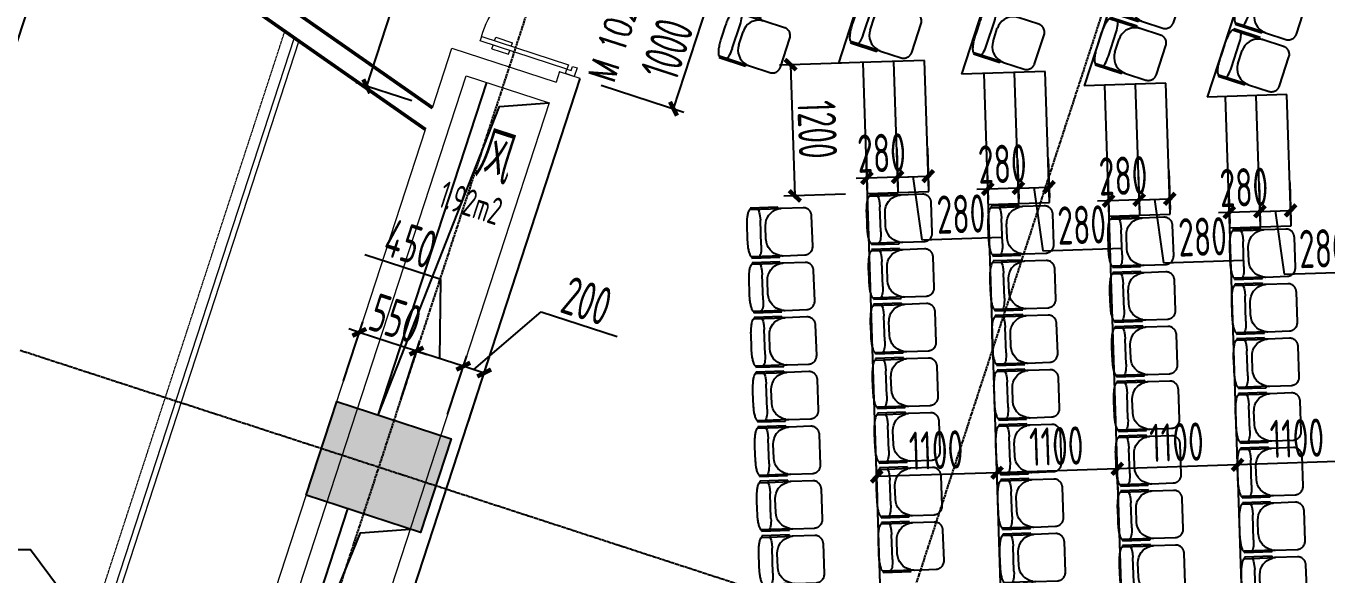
# Model space of a CAD drawing. Header units: millimetres. Extents: x 11515858 to 24947533, y -12784974 to -6116114.
# Drawn here: x 11834513 to 11846403, y -6344598 to -6339586 of the extents above; entities that cross this region are included whole.
import ezdxf
from ezdxf.enums import TextEntityAlignment as Align

# ---------------------------------------------------------------- set-up
doc = ezdxf.new("R2010")
doc.units = ezdxf.units.MM
doc.header["$LTSCALE"] = 10
for name, pattern in [('A2-RG-AXIS$0$CENTER', [2, 1.25, -0.25, 0.25, -0.25]), ('A2-RG-AXIS$0$DOTE', [2.42, 2, -0.2, 0.02, -0.2]), ('A2-RI-F2$0$Overhead 1_16_', [2.579687, 1.5875, -0.992188])]:
    doc.linetypes.add(name, pattern=pattern)
for name, color, linetype in [('A2-RB-F2$0$A-DIMS-100', 1, 'Continuous'), ('A2-RD-F2$0$A-FURN-FIXT', 9, 'Continuous'), ('A2-RD-F2$0$A-STRS', 50, 'Continuous'), ('A2-RG-AXIS$0$A-DIMS-100', 1, 'Continuous'), ('A2-RG-AXIS$0$A-GRID', 1, 'A2-RG-AXIS$0$CENTER'), ('A2-RI-F2$0$A-HOLE', 2, 'Continuous'), ('A2-RI-F2$0$A-STRS', 50, 'Continuous'), ('A2-RI-F2$0$A-SYMB', 4, 'Continuous'), ('A2-RI-F2$0$A-SYMB-AREA', 4, 'Continuous'), ('A2-RI-F2$0$A-SYMB-DOOR', 4, 'Continuous'), ('A2-RI-F2$0$A-SYMB-NAME', 4, 'Continuous'), ('A2-RI-F2$0$A-SYMB-VOID', 35, 'Continuous'), ('A2-RS-F2$0$A-HATH-GRAY', 8, 'Continuous'), ('A2-RS-F2$0$A-WALL-CONC', 6, 'Continuous')]:
    doc.layers.add(name, color=color, linetype=linetype)
for name, color, linetype, lineweight in [('A2-RI-F2$0$A-DOOR', 32, 'Continuous', 5), ('A2-RI-F2$0$A-FLOR-OVHD', 8, 'A2-RI-F2$0$Overhead 1_16_', 5), ('A2-RI-F2$0$A-FLOR-STRS', 2, 'Continuous', 5), ('A2-RI-F2$0$A-WALL', 7, 'Continuous', 5)]:
    doc.layers.add(name, color=color, linetype=linetype, lineweight=lineweight)
doc.styles.add('A2-RB-F2$0$XD2008', font='hzs.shx', dxfattribs={"width": 0.7, "bigfont": 'hztxt.shx'})
doc.styles.add('A2-RG-AXIS$0$XD2008', font='hzs.shx', dxfattribs={"width": 0.7, "bigfont": 'hztxt.shx'})
doc.styles.add('A2-RI-F2$0$ECADI', font='hzs.shx', dxfattribs={"width": 0.7, "bigfont": 'hztxt.shx'})
doc.styles.add('A2-RI-F2$0$ECADI-TXT', font='simplex.shx', dxfattribs={"bigfont": 'hztxt.shx'})
doc.dimstyles.new('A2-RB-F2$0$XD100$0', dxfattribs={"dimscale": 100, "dimtxt": 3.5, "dimasz": 1, "dimexe": 1, "dimexo": 2, "dimgap": 0.5, "dimtad": 1, "dimdec": 0, "dimdsep": 46, "dimtxsty": 'A2-RB-F2$0$XD2008', "dimblk1": 'A2-RB-F2$0$_ArchTick', "dimblk2": 'A2-RB-F2$0$_ArchTick', "dimsah": 1, "dimcen": 2.5, "dimclrt": 4, "dimaunit": 1, "dimadec": 0, "dimazin": 0, "dimtfac": 1, "dimtdec": 0, "dimtix": 1, "dimtmove": 1, "dimatfit": 3, "dimfxl": 0, "dimtolj": 1, "dimtzin": 0, "dimarcsym": 0})
doc.dimstyles.new('A2-RG-AXIS$0$XD150$0', dxfattribs={"dimscale": 150, "dimtxt": 2.5, "dimasz": 1, "dimexe": 1, "dimexo": 2, "dimgap": 0.5, "dimtad": 1, "dimdec": 0, "dimdsep": 46, "dimtxsty": 'A2-RG-AXIS$0$XD2008', "dimblk": 'A2-RG-AXIS$0$_ArchTick', "dimcen": 2.5, "dimclrt": 4, "dimaunit": 1, "dimadec": 0, "dimazin": 0, "dimtfac": 1, "dimtdec": 0, "dimtmove": 2, "dimatfit": 3, "dimfxl": 0, "dimtolj": 1, "dimtzin": 0, "dimarcsym": 0})

# ---------------------------------------------------------------- blocks, each defined once
blk = doc.blocks.new('A2-RG-AXIS$0$_ArchTick')
at = {"color": 0, "linetype": 'ByBlock', "const_width": 0.4}
blk.add_lwpolyline([(-0.5, -0.5), (0.5, 0.5)], dxfattribs=at)
blk = doc.blocks.new('*D1316')
at = {"layer": 'A2-RG-AXIS$0$A-DIMS-100', "color": 0, "lineweight": -2, "transparency": 16777216}
for p, q in [((11836629, -6335896), (11835630, -6335571)), ((11833604, -6342272), (11835773, -6335617)), ((11834174, -6342458), (11833461, -6342226))]:
    blk.add_line(p, q, dxfattribs=at)
at = {"layer": 'Defpoints', "color": 0, "transparency": 16777216}
for p in [(11835773, -6335617), (11836914, -6335989), (11834459, -6342551)]:
    blk.add_point(p, dxfattribs=at)
at = {"layer": 'A2-RG-AXIS$0$A-DIMS-100', "color": 0, "lineweight": -2, "transparency": 16777216, "xscale": 150, "yscale": 150, "zscale": 150}
for p, rotation in [((11835773, -6335617), 71.94704053343993), ((11833604, -6342272), 251.9470405334399)]:
    blk.add_blockref('A2-RG-AXIS$0$_ArchTick', p, dxfattribs=dict(at, rotation=rotation))
at = {"layer": 'A2-RG-AXIS$0$A-DIMS-100', "color": 4, "transparency": 16777216, "insert": (11834439, -6338863), "char_height": 375, "attachment_point": 5, "rotation": 71.947, "style": 'A2-RG-AXIS$0$XD2008'}
blk.add_mtext('\\A1;7000', dxfattribs=at)
blk = doc.blocks.new('A2-RB-F2$0$_ArchTick')
at = {"color": 0, "linetype": 'ByBlock', "const_width": 0.4}
blk.add_lwpolyline([(-0.5, -0.5), (0.5, 0.5)], dxfattribs=at)
blk = doc.blocks.new('*D1713')
at = {"layer": 'A2-RB-F2$0$A-DIMS-100', "color": 0, "lineweight": -2, "transparency": 16777216}
for p, q in [((11838605, -6342729), (11839222, -6342200)), ((11839222, -6342200), (11839916, -6342427)), ((11838366, -6343141), (11838541, -6342603)), ((11838700, -6342760), (11838510, -6342698)), ((11838556, -6343203), (11838731, -6342665))]:
    blk.add_line(p, q, dxfattribs=at)
at = {"layer": 'Defpoints', "color": 0, "transparency": 16777216}
for p in [(11838510, -6342698), (11838304, -6343331), (11838494, -6343393)]:
    blk.add_point(p, dxfattribs=at)
at = {"layer": 'A2-RB-F2$0$A-DIMS-100', "color": 0, "lineweight": -2, "transparency": 16777216, "xscale": 100, "yscale": 100, "zscale": 100}
for p, rotation in [((11838510, -6342698), 161.9470404934307), ((11838700, -6342760), 341.9470404934307)]:
    blk.add_blockref('A2-RB-F2$0$_ArchTick', p, dxfattribs=dict(at, rotation=rotation))
at = {"layer": 'A2-RB-F2$0$A-DIMS-100', "color": 4, "transparency": 16777216, "insert": (11839639, -6342100), "char_height": 350, "attachment_point": 5, "rotation": 341.947, "style": 'A2-RB-F2$0$XD2008'}
blk.add_mtext('\\A1;200', dxfattribs=at)
blk = doc.blocks.new('*D1714')
at = {"layer": 'A2-RB-F2$0$A-DIMS-100', "color": 0, "lineweight": -2, "transparency": 16777216}
for p, q in [((11838304, -6341904), (11837610, -6341678)), ((11838296, -6342628), (11838304, -6341904)), ((11837938, -6343001), (11838113, -6342464)), ((11838510, -6342698), (11838082, -6342559)), ((11838366, -6343141), (11838541, -6342603))]:
    blk.add_line(p, q, dxfattribs=at)
at = {"layer": 'Defpoints', "color": 0, "transparency": 16777216}
for p in [(11838082, -6342559), (11837876, -6343192), (11838304, -6343331)]:
    blk.add_point(p, dxfattribs=at)
at = {"layer": 'A2-RB-F2$0$A-DIMS-100', "color": 0, "lineweight": -2, "transparency": 16777216, "xscale": 100, "yscale": 100, "zscale": 100}
for p, rotation in [((11838082, -6342559), 161.9467506266805), ((11838510, -6342698), 341.9467506266806)]:
    blk.add_blockref('A2-RB-F2$0$_ArchTick', p, dxfattribs=dict(at, rotation=rotation))
at = {"layer": 'A2-RB-F2$0$A-DIMS-100', "color": 4, "transparency": 16777216, "insert": (11838027, -6341577), "char_height": 350, "attachment_point": 5, "rotation": 341.9468, "style": 'A2-RB-F2$0$XD2008'}
blk.add_mtext('\\A1;450', dxfattribs=at)
blk = doc.blocks.new('*D1715')
at = {"layer": 'A2-RB-F2$0$A-DIMS-100', "color": 0, "lineweight": -2, "transparency": 16777216}
for p, q in [((11837415, -6342831), (11837590, -6342293)), ((11837559, -6342388), (11837464, -6342357)), ((11838082, -6342559), (11837559, -6342388)), ((11837938, -6343001), (11838113, -6342464)), ((11838082, -6342559), (11838177, -6342590))]:
    blk.add_line(p, q, dxfattribs=at)
at = {"layer": 'Defpoints', "color": 0, "transparency": 16777216}
for p in [(11837559, -6342388), (11837353, -6343021), (11837876, -6343192)]:
    blk.add_point(p, dxfattribs=at)
at = {"layer": 'A2-RB-F2$0$A-DIMS-100', "color": 0, "lineweight": -2, "transparency": 16777216, "xscale": 100, "yscale": 100, "zscale": 100}
for p, rotation in [((11837559, -6342388), 341.9464284597054), ((11838082, -6342559), 161.9464284597054)]:
    blk.add_blockref('A2-RB-F2$0$_ArchTick', p, dxfattribs=dict(at, rotation=rotation))
at = {"layer": 'A2-RB-F2$0$A-DIMS-100', "color": 4, "transparency": 16777216, "insert": (11837890, -6342260), "char_height": 350, "attachment_point": 5, "rotation": 341.9464, "style": 'A2-RB-F2$0$XD2008'}
blk.add_mtext('\\A1;550', dxfattribs=at)
blk = doc.blocks.new('*D1602')
at = {"layer": 'A2-RB-F2$0$A-DIMS-100', "color": 0, "lineweight": -2, "transparency": 16777216}
for p, q in [((11845593, -6343793), (11845583, -6343500)), ((11846686, -6343564), (11845586, -6343600)), ((11846692, -6343757), (11846683, -6343464))]:
    blk.add_line(p, q, dxfattribs=at)
at = {"layer": 'Defpoints', "color": 0, "transparency": 16777216}
for p in [(11845586, -6343600), (11845599, -6343993), (11846699, -6343957)]:
    blk.add_point(p, dxfattribs=at)
at = {"layer": 'A2-RB-F2$0$A-DIMS-100', "color": 0, "lineweight": -2, "transparency": 16777216, "xscale": 100, "yscale": 100, "zscale": 100}
for p, rotation in [((11845586, -6343600), 181.8669128213494), ((11846686, -6343564), 1.866912821349463)]:
    blk.add_blockref('A2-RB-F2$0$_ArchTick', p, dxfattribs=dict(at, rotation=rotation))
at = {"layer": 'A2-RB-F2$0$A-DIMS-100', "color": 4, "transparency": 16777216, "insert": (11846129, -6343357), "char_height": 350, "attachment_point": 5, "rotation": 1.8669, "style": 'A2-RB-F2$0$XD2008'}
blk.add_mtext('\\A1;1100', dxfattribs=at)
blk = doc.blocks.new('*D1603')
at = {"layer": 'A2-RB-F2$0$A-DIMS-100', "color": 0, "lineweight": -2, "transparency": 16777216}
for p, q in [((11844493, -6343829), (11844484, -6343536)), ((11845593, -6343793), (11845583, -6343500)), ((11845586, -6343600), (11844487, -6343636))]:
    blk.add_line(p, q, dxfattribs=at)
at = {"layer": 'Defpoints', "color": 0, "transparency": 16777216}
for p in [(11844487, -6343636), (11844500, -6344029), (11845599, -6343993)]:
    blk.add_point(p, dxfattribs=at)
at = {"layer": 'A2-RB-F2$0$A-DIMS-100', "color": 0, "lineweight": -2, "transparency": 16777216, "xscale": 100, "yscale": 100, "zscale": 100}
for p, rotation in [((11844487, -6343636), 181.8669128211366), ((11845586, -6343600), 1.866912821136593)]:
    blk.add_blockref('A2-RB-F2$0$_ArchTick', p, dxfattribs=dict(at, rotation=rotation))
at = {"layer": 'A2-RB-F2$0$A-DIMS-100', "color": 4, "transparency": 16777216, "insert": (11845029, -6343393), "char_height": 350, "attachment_point": 5, "rotation": 1.8669, "style": 'A2-RB-F2$0$XD2008'}
blk.add_mtext('\\A1;1100', dxfattribs=at)
blk = doc.blocks.new('*D1604')
at = {"layer": 'A2-RB-F2$0$A-DIMS-100', "color": 0, "lineweight": -2, "transparency": 16777216}
for p, q in [((11844493, -6343829), (11844484, -6343536)), ((11843394, -6343865), (11843384, -6343572)), ((11844487, -6343636), (11843388, -6343672))]:
    blk.add_line(p, q, dxfattribs=at)
at = {"layer": 'Defpoints', "color": 0, "transparency": 16777216}
for p in [(11843388, -6343672), (11844500, -6344029), (11843400, -6344064)]:
    blk.add_point(p, dxfattribs=at)
at = {"layer": 'A2-RB-F2$0$A-DIMS-100', "color": 0, "lineweight": -2, "transparency": 16777216, "xscale": 100, "yscale": 100, "zscale": 100}
for p, rotation in [((11844487, -6343636), 1.866912821246185), ((11843388, -6343672), 181.8669128212462)]:
    blk.add_blockref('A2-RB-F2$0$_ArchTick', p, dxfattribs=dict(at, rotation=rotation))
at = {"layer": 'A2-RB-F2$0$A-DIMS-100', "color": 4, "transparency": 16777216, "insert": (11843930, -6343429), "char_height": 350, "attachment_point": 5, "rotation": 1.8669, "style": 'A2-RB-F2$0$XD2008'}
blk.add_mtext('\\A1;1100', dxfattribs=at)
blk = doc.blocks.new('*D1605')
at = {"layer": 'A2-RB-F2$0$A-DIMS-100', "color": 0, "lineweight": -2, "transparency": 16777216}
for p, q in [((11842294, -6343900), (11842285, -6343607)), ((11843388, -6343672), (11842288, -6343707)), ((11843394, -6343865), (11843384, -6343572))]:
    blk.add_line(p, q, dxfattribs=at)
at = {"layer": 'Defpoints', "color": 0, "transparency": 16777216}
for p in [(11842288, -6343707), (11842301, -6344100), (11843400, -6344064)]:
    blk.add_point(p, dxfattribs=at)
at = {"layer": 'A2-RB-F2$0$A-DIMS-100', "color": 0, "lineweight": -2, "transparency": 16777216, "xscale": 100, "yscale": 100, "zscale": 100}
for p, rotation in [((11842288, -6343707), 181.8669128213494), ((11843388, -6343672), 1.866912821349463)]:
    blk.add_blockref('A2-RB-F2$0$_ArchTick', p, dxfattribs=dict(at, rotation=rotation))
at = {"layer": 'A2-RB-F2$0$A-DIMS-100', "color": 4, "transparency": 16777216, "insert": (11842831, -6343465), "char_height": 350, "attachment_point": 5, "rotation": 1.8669, "style": 'A2-RB-F2$0$XD2008'}
blk.add_mtext('\\A1;1100', dxfattribs=at)
blk = doc.blocks.new('*D1880')
at = {"layer": 'A2-RB-F2$0$A-DIMS-100', "color": 0, "lineweight": -2, "transparency": 16777216}
for p, q in [((11845503, -6341034), (11845514, -6341391)), ((11845783, -6341025), (11845794, -6341382)), ((11845511, -6341291), (11845411, -6341294)), ((11845791, -6341282), (11845511, -6341291)), ((11845791, -6341282), (11845891, -6341279))]:
    blk.add_line(p, q, dxfattribs=at)
at = {"layer": 'Defpoints', "color": 0, "transparency": 16777216}
for p in [(11845496, -6340834), (11845776, -6340825), (11845511, -6341291)]:
    blk.add_point(p, dxfattribs=at)
at = {"layer": 'A2-RB-F2$0$A-DIMS-100', "color": 0, "lineweight": -2, "transparency": 16777216, "xscale": 100, "yscale": 100, "zscale": 100}
for p, rotation in [((11845511, -6341291), 1.866912821225314), ((11845791, -6341282), 181.8669128212253)]:
    blk.add_blockref('A2-RB-F2$0$_ArchTick', p, dxfattribs=dict(at, rotation=rotation))
at = {"layer": 'A2-RB-F2$0$A-DIMS-100', "color": 4, "transparency": 16777216, "insert": (11845644, -6341062), "char_height": 350, "attachment_point": 5, "rotation": 1.8669, "style": 'A2-RB-F2$0$XD2008'}
blk.add_mtext('\\A1;280', dxfattribs=at)
blk = doc.blocks.new('*D1881')
at = {"layer": 'A2-RB-F2$0$A-DIMS-100', "color": 0, "lineweight": -2, "transparency": 16777216}
for p, q in [((11845783, -6341025), (11845794, -6341382)), ((11846063, -6341016), (11846074, -6341373)), ((11845791, -6341282), (11846071, -6341273)), ((11845931, -6341277), (11846013, -6341857)), ((11846013, -6341857), (11846743, -6341833))]:
    blk.add_line(p, q, dxfattribs=at)
at = {"layer": 'Defpoints', "color": 0, "transparency": 16777216}
for p in [(11845776, -6340825), (11846056, -6340816), (11846071, -6341273)]:
    blk.add_point(p, dxfattribs=at)
at = {"layer": 'A2-RB-F2$0$A-DIMS-100', "color": 0, "lineweight": -2, "transparency": 16777216, "xscale": 100, "yscale": 100, "zscale": 100}
for p, rotation in [((11845791, -6341282), 181.8669128214282), ((11846071, -6341273), 1.866912821428221)]:
    blk.add_blockref('A2-RB-F2$0$_ArchTick', p, dxfattribs=dict(at, rotation=rotation))
at = {"layer": 'A2-RB-F2$0$A-DIMS-100', "color": 4, "transparency": 16777216, "insert": (11846370, -6341620), "char_height": 350, "attachment_point": 5, "rotation": 1.8669, "style": 'A2-RB-F2$0$XD2008'}
blk.add_mtext('\\A1;280', dxfattribs=at)
blk = doc.blocks.new('*D1882')
at = {"layer": 'A2-RB-F2$0$A-DIMS-100', "color": 0, "lineweight": -2, "transparency": 16777216}
for p, q in [((11844399, -6340928), (11844410, -6341285)), ((11844679, -6340919), (11844690, -6341276)), ((11844407, -6341185), (11844307, -6341189)), ((11844687, -6341176), (11844407, -6341185)), ((11844687, -6341176), (11844787, -6341173))]:
    blk.add_line(p, q, dxfattribs=at)
at = {"layer": 'Defpoints', "color": 0, "transparency": 16777216}
for p in [(11844392, -6340728), (11844672, -6340719), (11844407, -6341185)]:
    blk.add_point(p, dxfattribs=at)
at = {"layer": 'A2-RB-F2$0$A-DIMS-100', "color": 0, "lineweight": -2, "transparency": 16777216, "xscale": 100, "yscale": 100, "zscale": 100}
for p, rotation in [((11844407, -6341185), 1.866912821225314), ((11844687, -6341176), 181.8669128212253)]:
    blk.add_blockref('A2-RB-F2$0$_ArchTick', p, dxfattribs=dict(at, rotation=rotation))
at = {"layer": 'A2-RB-F2$0$A-DIMS-100', "color": 4, "transparency": 16777216, "insert": (11844540, -6340956), "char_height": 350, "attachment_point": 5, "rotation": 1.8669, "style": 'A2-RB-F2$0$XD2008'}
blk.add_mtext('\\A1;280', dxfattribs=at)
blk = doc.blocks.new('*D1883')
at = {"layer": 'A2-RB-F2$0$A-DIMS-100', "color": 0, "lineweight": -2, "transparency": 16777216}
for p, q in [((11844679, -6340919), (11844690, -6341276)), ((11844958, -6340910), (11844970, -6341267)), ((11844687, -6341176), (11844967, -6341167)), ((11844827, -6341172), (11844909, -6341751)), ((11844909, -6341751), (11845639, -6341727))]:
    blk.add_line(p, q, dxfattribs=at)
at = {"layer": 'Defpoints', "color": 0, "transparency": 16777216}
for p in [(11844952, -6340710), (11844672, -6340719), (11844967, -6341167)]:
    blk.add_point(p, dxfattribs=at)
at = {"layer": 'A2-RB-F2$0$A-DIMS-100', "color": 0, "lineweight": -2, "transparency": 16777216, "xscale": 100, "yscale": 100, "zscale": 100}
for p, rotation in [((11844687, -6341176), 181.8669128214282), ((11844967, -6341167), 1.866912821428221)]:
    blk.add_blockref('A2-RB-F2$0$_ArchTick', p, dxfattribs=dict(at, rotation=rotation))
at = {"layer": 'A2-RB-F2$0$A-DIMS-100', "color": 4, "transparency": 16777216, "insert": (11845266, -6341514), "char_height": 350, "attachment_point": 5, "rotation": 1.8669, "style": 'A2-RB-F2$0$XD2008'}
blk.add_mtext('\\A1;280', dxfattribs=at)
blk = doc.blocks.new('*D1884')
at = {"layer": 'A2-RB-F2$0$A-DIMS-100', "color": 0, "lineweight": -2, "transparency": 16777216}
for p, q in [((11843295, -6340820), (11843306, -6341177)), ((11843575, -6340811), (11843586, -6341168)), ((11843583, -6341068), (11843303, -6341077)), ((11843583, -6341068), (11843683, -6341065)), ((11843303, -6341077), (11843203, -6341081))]:
    blk.add_line(p, q, dxfattribs=at)
at = {"layer": 'Defpoints', "color": 0, "transparency": 16777216}
for p in [(11843288, -6340620), (11843568, -6340611), (11843303, -6341077)]:
    blk.add_point(p, dxfattribs=at)
at = {"layer": 'A2-RB-F2$0$A-DIMS-100', "color": 0, "lineweight": -2, "transparency": 16777216, "xscale": 100, "yscale": 100, "zscale": 100}
for p, rotation in [((11843303, -6341077), 1.866912821225314), ((11843583, -6341068), 181.8669128212253)]:
    blk.add_blockref('A2-RB-F2$0$_ArchTick', p, dxfattribs=dict(at, rotation=rotation))
at = {"layer": 'A2-RB-F2$0$A-DIMS-100', "color": 4, "transparency": 16777216, "insert": (11843436, -6340848), "char_height": 350, "attachment_point": 5, "rotation": 1.8669, "style": 'A2-RB-F2$0$XD2008'}
blk.add_mtext('\\A1;280', dxfattribs=at)
blk = doc.blocks.new('*D1885')
at = {"layer": 'A2-RB-F2$0$A-DIMS-100', "color": 0, "lineweight": -2, "transparency": 16777216}
for p, q in [((11843575, -6340811), (11843586, -6341168)), ((11843854, -6340802), (11843866, -6341159)), ((11843583, -6341068), (11843863, -6341059)), ((11843723, -6341064), (11843805, -6341643)), ((11843805, -6341643), (11844534, -6341619))]:
    blk.add_line(p, q, dxfattribs=at)
at = {"layer": 'Defpoints', "color": 0, "transparency": 16777216}
for p in [(11843568, -6340611), (11843848, -6340602), (11843863, -6341059)]:
    blk.add_point(p, dxfattribs=at)
at = {"layer": 'A2-RB-F2$0$A-DIMS-100', "color": 0, "lineweight": -2, "transparency": 16777216, "xscale": 100, "yscale": 100, "zscale": 100}
for p, rotation in [((11843583, -6341068), 181.8669128214282), ((11843863, -6341059), 1.866912821428221)]:
    blk.add_blockref('A2-RB-F2$0$_ArchTick', p, dxfattribs=dict(at, rotation=rotation))
at = {"layer": 'A2-RB-F2$0$A-DIMS-100', "color": 4, "transparency": 16777216, "insert": (11844162, -6341406), "char_height": 350, "attachment_point": 5, "rotation": 1.8669, "style": 'A2-RB-F2$0$XD2008'}
blk.add_mtext('\\A1;280', dxfattribs=at)
blk = doc.blocks.new('*D1886')
at = {"layer": 'A2-RB-F2$0$A-DIMS-100', "color": 0, "lineweight": -2, "transparency": 16777216}
for p, q in [((11842471, -6340711), (11842482, -6341068)), ((11842191, -6340720), (11842202, -6341077)), ((11842199, -6340977), (11842099, -6340980)), ((11842479, -6340968), (11842199, -6340977)), ((11842479, -6340968), (11842579, -6340965))]:
    blk.add_line(p, q, dxfattribs=at)
at = {"layer": 'Defpoints', "color": 0, "transparency": 16777216}
for p in [(11842184, -6340520), (11842464, -6340511), (11842199, -6340977)]:
    blk.add_point(p, dxfattribs=at)
at = {"layer": 'A2-RB-F2$0$A-DIMS-100', "color": 0, "lineweight": -2, "transparency": 16777216, "xscale": 100, "yscale": 100, "zscale": 100}
for p, rotation in [((11842199, -6340977), 1.866912821225314), ((11842479, -6340968), 181.8669128212253)]:
    blk.add_blockref('A2-RB-F2$0$_ArchTick', p, dxfattribs=dict(at, rotation=rotation))
at = {"layer": 'A2-RB-F2$0$A-DIMS-100', "color": 4, "transparency": 16777216, "insert": (11842332, -6340748), "char_height": 350, "attachment_point": 5, "rotation": 1.8669, "style": 'A2-RB-F2$0$XD2008'}
blk.add_mtext('\\A1;280', dxfattribs=at)
blk = doc.blocks.new('*D1887')
at = {"layer": 'A2-RB-F2$0$A-DIMS-100', "color": 0, "lineweight": -2, "transparency": 16777216}
for p, q in [((11842471, -6340711), (11842482, -6341068)), ((11842751, -6340702), (11842762, -6341059)), ((11842479, -6340968), (11842759, -6340959)), ((11842619, -6340963), (11842701, -6341543)), ((11842701, -6341543), (11843431, -6341519))]:
    blk.add_line(p, q, dxfattribs=at)
at = {"layer": 'Defpoints', "color": 0, "transparency": 16777216}
for p in [(11842464, -6340511), (11842744, -6340502), (11842759, -6340959)]:
    blk.add_point(p, dxfattribs=at)
at = {"layer": 'A2-RB-F2$0$A-DIMS-100', "color": 0, "lineweight": -2, "transparency": 16777216, "xscale": 100, "yscale": 100, "zscale": 100}
for p, rotation in [((11842479, -6340968), 181.8669128214282), ((11842759, -6340959), 1.866912821428221)]:
    blk.add_blockref('A2-RB-F2$0$_ArchTick', p, dxfattribs=dict(at, rotation=rotation))
at = {"layer": 'A2-RB-F2$0$A-DIMS-100', "color": 4, "transparency": 16777216, "insert": (11843058, -6341306), "char_height": 350, "attachment_point": 5, "rotation": 1.8669, "style": 'A2-RB-F2$0$XD2008'}
blk.add_mtext('\\A1;280', dxfattribs=at)
blk = doc.blocks.new('*D1454')
at = {"layer": 'A2-RB-F2$0$A-DIMS-100', "color": 0, "lineweight": -2, "transparency": 16777216}
for p, q in [((11840079, -6339177), (11840836, -6339424)), ((11840431, -6340343), (11840741, -6339393)), ((11839769, -6340127), (11840526, -6340374))]:
    blk.add_line(p, q, dxfattribs=at)
at = {"layer": 'Defpoints', "color": 0, "transparency": 16777216}
for p in [(11839888, -6339115), (11840741, -6339393), (11839579, -6340065)]:
    blk.add_point(p, dxfattribs=at)
at = {"layer": 'A2-RB-F2$0$A-DIMS-100', "color": 0, "lineweight": -2, "transparency": 16777216, "xscale": 100, "yscale": 100, "zscale": 100}
for p, rotation in [((11840741, -6339393), 71.9470385093599), ((11840431, -6340343), 251.9470385093599)]:
    blk.add_blockref('A2-RB-F2$0$_ArchTick', p, dxfattribs=dict(at, rotation=rotation))
at = {"layer": 'A2-RB-F2$0$A-DIMS-100', "color": 4, "transparency": 16777216, "insert": (11840372, -6339798), "char_height": 350, "attachment_point": 5, "rotation": 71.947, "style": 'A2-RB-F2$0$XD2008'}
blk.add_mtext('\\A1;1000', dxfattribs=at)
blk = doc.blocks.new('*D1456')
at = {"layer": 'A2-RB-F2$0$A-DIMS-100', "color": 0, "lineweight": -2, "transparency": 16777216}
for p, q in [((11841965, -6339925), (11841401, -6339944)), ((11841501, -6339940), (11841540, -6341140)), ((11842004, -6341125), (11841440, -6341143))]:
    blk.add_line(p, q, dxfattribs=at)
at = {"layer": 'Defpoints', "color": 0, "transparency": 16777216}
for p in [(11842165, -6339919), (11841540, -6341140), (11842204, -6341118)]:
    blk.add_point(p, dxfattribs=at)
at = {"layer": 'A2-RB-F2$0$A-DIMS-100', "color": 0, "lineweight": -2, "transparency": 16777216, "xscale": 100, "yscale": 100, "zscale": 100}
for p, rotation in [((11841501, -6339940), 91.86691277828916), ((11841540, -6341140), 271.8669127782891)]:
    blk.add_blockref('A2-RB-F2$0$_ArchTick', p, dxfattribs=dict(at, rotation=rotation))
at = {"layer": 'A2-RB-F2$0$A-DIMS-100', "color": 4, "transparency": 16777216, "insert": (11841745, -6340533), "char_height": 350, "attachment_point": 5, "rotation": 271.8669, "style": 'A2-RB-F2$0$XD2008'}
blk.add_mtext('\\A1;1200', dxfattribs=at)
blk = doc.blocks.new('*D1487')
at = {"layer": 'A2-RB-F2$0$A-DIMS-100', "color": 0, "lineweight": -2, "transparency": 16777216}
for p, q in [((11837627, -6340137), (11838781, -6336597)), ((11839193, -6336732), (11838686, -6336566)), ((11838039, -6340271), (11837532, -6340106))]:
    blk.add_line(p, q, dxfattribs=at)
at = {"layer": 'Defpoints', "color": 0, "transparency": 16777216}
for p in [(11838781, -6336597), (11839383, -6336794), (11838229, -6340333)]:
    blk.add_point(p, dxfattribs=at)
at = {"layer": 'A2-RB-F2$0$A-DIMS-100', "color": 0, "lineweight": -2, "transparency": 16777216, "xscale": 100, "yscale": 100, "zscale": 100}
for p, rotation in [((11838781, -6336597), 71.9436176208404), ((11837627, -6340137), 251.9436176208404)]:
    blk.add_blockref('A2-RB-F2$0$_ArchTick', p, dxfattribs=dict(at, rotation=rotation))
at = {"layer": 'A2-RB-F2$0$A-DIMS-100', "color": 4, "transparency": 16777216, "insert": (11837990, -6338297), "char_height": 350, "attachment_point": 5, "rotation": 71.9436, "style": 'A2-RB-F2$0$XD2008'}
blk.add_mtext('\\A1;3723', dxfattribs=at)
blk = doc.blocks.new('A2-RD-F2$0$M_Seating-Auditorium - 457 x 610mm-3353913-Documents - Level 2')
at = {"layer": 'A2-RD-F2$0$A-FURN-FIXT'}
for p, q in [((300, 495), (21, 495)), ((-55, 419), (-55, 222)), ((377, 222), (377, 419)), ((-52, 190), (-68, 190)), ((-68, 190), (-68, -65)), ((-55, -64), (-55, 215)), ((389, 190), (373, 190)), ((377, 215), (377, -64)), ((389, -65), (389, 190)), ((275, 25), (46, 25)), ((224, 70), (97, 70)), ((-68, -65), (-55, -65)), ((97, -101), (197, -101)), ((197, -101), (224, -101)), ((377, -65), (389, -65))]:
    blk.add_line(p, q, dxfattribs=at)
for centre, major_axis, ratio, start_param, end_param in [((97, 222), (-152, 0), 0.996195, 0.209748, 1.570796), ((224, 222), (152, 0), 0.996195, 4.712389, 6.067787), ((46, 1), (102, 0), 0.236052, 1.570796, 3.141593), ((275, 1), (102, 0), 0.236052, 0, 1.570796)]:
    blk.add_ellipse(centre, major_axis=major_axis, ratio=ratio, start_param=start_param, end_param=end_param, dxfattribs=at)
for points, knots in [([(21, 495), (15, 495), (7, 494), (-4, 491), (-15, 486), (-27, 479), (-37, 469), (-42, 461), (-46, 455), (-49, 450), (-51, 444), (-53, 438), (-55, 429), (-55, 423), (-55, 419)], [0, 0, 0, 0, 0.142857, 0.214286, 0.285714, 0.428571, 0.571429, 0.625, 0.678571, 0.732143, 0.785714, 0.839286, 0.892857, 1, 1, 1, 1]), ([(377, 419), (377, 425), (376, 433), (372, 444), (368, 454), (361, 466), (351, 476), (343, 482), (337, 485), (332, 488), (326, 490), (319, 492), (311, 494), (305, 495), (300, 495)], [0, 0, 0, 0, 0.142857, 0.214286, 0.285714, 0.428571, 0.571429, 0.625, 0.678571, 0.732143, 0.785714, 0.839286, 0.892857, 1, 1, 1, 1]), ([(224, -101), (232, -101), (248, -100), (271, -99), (294, -97), (321, -93), (350, -86), (368, -78), (375, -70), (377, -67), (377, -65)], [0, 0, 0, 0, 0.1, 0.2, 0.3, 0.4, 0.6, 0.8, 0.9, 1, 1, 1, 1])]:
    blk.add_open_spline(points, degree=3, knots=knots, dxfattribs=at)
for points in [[(-55, 222), (-55, 217), (-55, 206), (-53, 195), (-52, 190)], [(373, 190), (374, 195), (376, 206), (377, 217), (377, 222)], [(-55, -65), (-55, -67), (-54, -71), (-48, -76), (-39, -81), (-27, -86), (-11, -91), (7, -94), (28, -97), (50, -99), (73, -101), (89, -101), (97, -101)]]:
    blk.add_open_spline(points, degree=3, dxfattribs=at)
blk = doc.blocks.new('A2-RD-F2$0$M_Seating-Auditorium - 457 x 610mm-3355791-Documents - Level 2')
at = {"layer": 'A2-RD-F2$0$A-FURN-FIXT'}
for p, q in [((-68, 65), (-55, 65)), ((-68, -190), (-68, 65)), ((-55, 64), (-55, -215)), ((97, 101), (197, 101)), ((197, 101), (224, 101)), ((377, 65), (389, 65)), ((377, -215), (377, 64)), ((389, 65), (389, -190)), ((275, -25), (46, -25)), ((224, -70), (97, -70)), ((-52, -190), (-68, -190)), ((-55, -419), (-55, -222)), ((389, -190), (373, -190)), ((377, -222), (377, -419)), ((300, -495), (21, -495))]:
    blk.add_line(p, q, dxfattribs=at)
for centre, major_axis, ratio, start_param, end_param in [((46, -1), (-102, 0), 0.236052, 0, 1.570796), ((97, -222), (152, 0), 0.996195, 1.570796, 2.931845), ((224, -222), (152, 0), 0.996195, 0.215398, 1.570796), ((275, -1), (-102, 0), 0.236052, 1.570796, 3.141593)]:
    blk.add_ellipse(centre, major_axis=major_axis, ratio=ratio, start_param=start_param, end_param=end_param, dxfattribs=at)
for points, knots in [([(-55, 65), (-55, 67), (-54, 71), (-46, 78), (-28, 87), (0, 93), (28, 97), (50, 99), (73, 101), (89, 101), (97, 101)], [-1, -1, -1, -1, -0.9, -0.8, -0.6, -0.4, -0.3, -0.2, -0.1, 0, 0, 0, 0]), ([(21, -495), (17, -495), (10, -494), (2, -492), (-4, -490), (-10, -488), (-16, -485), (-21, -482), (-29, -476), (-39, -466), (-47, -454), (-51, -444), (-54, -433), (-55, -425), (-55, -419)], [-1, -1, -1, -1, -0.892857, -0.839286, -0.785714, -0.732143, -0.678571, -0.625, -0.571429, -0.428571, -0.285714, -0.214286, -0.142857, 0, 0, 0, 0]), ([(377, -419), (377, -423), (376, -429), (374, -438), (372, -444), (370, -450), (367, -455), (364, -461), (358, -469), (348, -479), (336, -486), (326, -491), (315, -494), (306, -495), (300, -495)], [-1, -1, -1, -1, -0.892857, -0.839286, -0.785714, -0.732143, -0.678571, -0.625, -0.571429, -0.428571, -0.285714, -0.214286, -0.142857, 0, 0, 0, 0])]:
    blk.add_open_spline(points, degree=3, knots=knots, dxfattribs=at)
for points in [[(224, 101), (232, 101), (248, 100), (271, 99), (294, 97), (314, 94), (332, 90), (348, 86), (361, 81), (370, 76), (375, 70), (377, 67), (377, 65)], [(-55, -222), (-55, -217), (-55, -206), (-53, -195), (-52, -190)], [(373, -190), (374, -195), (376, -206), (377, -217), (377, -222)]]:
    blk.add_open_spline(points, degree=3, dxfattribs=at)
blk = doc.blocks.new('A2-RD-F2')
at = {"layer": 'A2-RD-F2$0$A-STRS'}
for p, q in [((11845463, -6329113), (11841938, -6339926)), ((11846430, -6329695), (11843063, -6340026)), ((11847400, -6330270), (11844185, -6340133)), ((11848369, -6330846), (11845307, -6340238)), ((11842724, -6339901), (11841938, -6339926)), ((11842504, -6350327), (11842165, -6339919)), ((11842484, -6341109), (11842445, -6339910)), ((11842763, -6341100), (11842724, -6339901)), ((11843828, -6340001), (11843063, -6340026)), ((11843867, -6341200), (11843828, -6340001)), ((11843614, -6350619), (11843269, -6340019)), ((11843587, -6341209), (11843548, -6340010)), ((11844932, -6340109), (11844185, -6340133)), ((11844692, -6341317), (11844653, -6340118)), ((11844971, -6341308), (11844932, -6340109)), ((11844709, -6350447), (11844373, -6340127)), ((11846036, -6340214), (11845307, -6340238)), ((11845804, -6350275), (11845477, -6340233)), ((11845796, -6341423), (11845757, -6340224)), ((11846075, -6341414), (11846036, -6340214)), ((11842204, -6341118), (11842763, -6341100)), ((11843308, -6341218), (11843867, -6341200)), ((11844412, -6341326), (11844971, -6341308)), ((11845516, -6341432), (11846075, -6341414))]:
    blk.add_line(p, q, dxfattribs=at)
at = {"layer": 'A2-RD-F2$0$A-FURN-FIXT', "rotation": 251.9467478914252}
for p in [(11844622, -6339117), (11845747, -6339221), (11842230, -6339389), (11843354, -6339492), (11841030, -6339524), (11844467, -6339592), (11845592, -6339696)]:
    blk.add_blockref('A2-RD-F2$0$M_Seating-Auditorium - 457 x 610mm-3353913-Documents - Level 2', p, dxfattribs=at)
at = {"layer": 'A2-RD-F2$0$A-FURN-FIXT', "xscale": -1}
for p, rotation in [((11842291, -6341195), 92.04673566859081), ((11841198, -6341318), 92.04673566859081), ((11843402, -6341301), 92.01703540735481), ((11844497, -6341405), 92.01703540735481), ((11845610, -6341513), 92.01703540735481), ((11842309, -6341695), 92.04673566859081), ((11841216, -6341818), 92.04673566859081), ((11843420, -6341801), 92.01703540735481), ((11844514, -6341905), 92.01703540735481), ((11845628, -6342013), 92.01703540735481), ((11842327, -6342195), 92.04673566859081), ((11841234, -6342317), 92.04673566859081), ((11843437, -6342300), 92.01703540735481), ((11844532, -6342404), 92.01703540735481), ((11845645, -6342512), 92.01703540735481), ((11842345, -6342694), 92.04673566859081), ((11841251, -6342817), 92.04673566859081), ((11843455, -6342800), 92.01703540735481), ((11844550, -6342904), 92.01703540735481), ((11845663, -6343012), 92.01703540735481), ((11842363, -6343194), 92.04673566859081), ((11841269, -6343317), 92.04673566859081), ((11843472, -6343300), 92.01703540735481), ((11844567, -6343404), 92.01703540735481), ((11845680, -6343512), 92.01703540735481), ((11842381, -6343694), 92.04673566859081), ((11841287, -6343816), 92.04673566859081), ((11843490, -6343800), 92.01703540735481), ((11844585, -6343903), 92.01703540735481), ((11845698, -6344012), 92.01703540735481), ((11842398, -6344193), 92.04673566859081), ((11841305, -6344316), 92.04673566859081), ((11843508, -6344299), 92.01703540735481), ((11844602, -6344403), 92.01703540735481), ((11845716, -6344511), 92.01703540735481)]:
    blk.add_blockref('A2-RD-F2$0$M_Seating-Auditorium - 457 x 610mm-3355791-Documents - Level 2', p, dxfattribs=dict(at, rotation=rotation))
blk = doc.blocks.new('A2-RS-F2')
at = {"layer": 'A2-RS-F2$0$A-HATH-GRAY'}
blk.add_hatch(color=256, dxfattribs=at).paths.add_polyline_path([(11837353, -6343021), (11838399, -6343362), (11838120, -6344218), (11837074, -6343877)])
at = {"layer": 'A2-RS-F2$0$A-WALL-CONC'}
blk.add_lwpolyline([(11837353, -6343021), (11838399, -6343362), (11838120, -6344218), (11837074, -6343877), (11837353, -6343021)], dxfattribs=at)
blk = doc.blocks.new('A2-RI-F2$0$5erhfh')
at = {"layer": 'A2-RI-F2$0$A-SYMB-AREA', "style": 'A2-RI-F2$0$ECADI', "width": 0.7}
blk.add_attdef('340M2', text='', height=2.5, dxfattribs=at).set_placement((0, 1.25), align=Align.MIDDLE_LEFT)
at = {"layer": 'A2-RI-F2$0$A-SYMB-NAME', "style": 'A2-RI-F2$0$ECADI', "width": 0.7}
blk.add_attdef('CHINESENAME', (-12.29, 3.09), '', height=4.5, dxfattribs=at)
blk = doc.blocks.new('A2-RI-F2$0$door-1000')
for p, q in [((0.649, 0.647), (0.708, 0.706)), ((0.679, 0.618), (0.649, 0.647)), ((0.708, 0.647), (0.679, 0.618)), ((0.708, 0.706), (0.708, 0.706)), ((0.708, 0.706), (0.767, 0.647)), ((0.738, 0.617), (0.708, 0.647)), ((0.767, 0.647), (0.738, 0.617)), ((0.059, 0.059), (0, 0)), ((0, 0), (0.059, -0.059)), ((0, 0), (0, 0)), ((0.088, 0.029), (0.059, 0.059)), ((0.059, 0), (0.088, 0.029)), ((0.088, -0.03), (0.059, 0)), ((0.059, -0.059), (0.088, -0.03)), ((0.118, 0), (0.088, -0.03)), ((0.088, -0.03), (0.677, -0.62)), ((0.706, -0.59), (0.118, 0)), ((0.451, -0.443), (0.476, -0.418)), ((0.505, -0.389), (0.53, -0.364)), ((0.564, -0.557), (0.589, -0.532)), ((0.618, -0.502), (0.643, -0.477)), ((0.677, -0.62), (0.706, -0.59))]:
    blk.add_line(p, q)
at = {"lineweight": 13}
for p, q in [((0.564, -0.557), (0.451, -0.443)), ((0.643, -0.477), (0.53, -0.364))]:
    blk.add_line(p, q, dxfattribs=at)
blk.add_arc((0.148, 0.028), 0.833, 312.035, 44.9727, dxfattribs=at)
blk = doc.blocks.new('A2-RI-F2$0$ECADI-TAG-DOOR')
blk = doc.blocks.new('A2-RG-AXIS')
at = {"layer": 'A2-RG-AXIS$0$A-GRID', "linetype": 'A2-RG-AXIS$0$DOTE'}
for p, q in [((11847953.1, -6312274.5), (11834792.3, -6352651.7)), ((11852707, -6313824), (11839546.1, -6354201.2)), ((11834459.4, -6342551.3), (11872420.1, -6354924.3))]:
    blk.add_line(p, q, dxfattribs=at)
at = {"layer": 'A2-RG-AXIS$0$A-DIMS-100'}
dim = blk.add_linear_dim(base=(11835773, -6335617), p1=(11834459.4, -6342551.3), p2=(11836913.9, -6335988.9), angle=251.94704, dimstyle='A2-RG-AXIS$0$XD150$0', dxfattribs=at)
dim.commit()
dim.dimension.update_dxf_attribs({"geometry": '*D1316', "text_midpoint": (11834438.8, -6338863.3)})
blk = doc.blocks.new('A2-RB-F2')
at = {"layer": 'A2-RB-F2$0$A-DIMS-100'}
for p1, p2, distance, picture, middle in [((11838228.9, -6340333.2), (11839382.8, -6336793.6), 632.8, '*D1487', (11837990.2, -6338297.5)), ((11839578.5, -6340065.5), (11839888.4, -6339114.7), -896.7, '*D1454', (11840372.1, -6339798.2)), ((11842164.7, -6339918.7), (11842203.8, -6341118.1), -664, '*D1456', (11841745.5, -6340532.7)), ((11842464.2, -6340511.1), (11842184.3, -6340520.2), 457.2, '*D1886', (11842331.8, -6340747.7)), ((11843568, -6340611.3), (11843288.2, -6340620.4), 457.2, '*D1884', (11843435.6, -6340847.9)), ((11844672.1, -6340719.3), (11844392.3, -6340728.4), 457.2, '*D1882', (11844539.7, -6340955.9)), ((11845776.1, -6340825), (11845496.3, -6340834.2), 457.2, '*D1880', (11845643.8, -6341061.7)), ((11837875.8, -6343191.6), (11837352.9, -6343021.1), -665.6, '*D1715', (11837890.3, -6342259.6)), ((11844499.8, -6344028.6), (11843400.4, -6344064.4), -393, '*D1604', (11843930, -6343428.8)), ((11845599.2, -6343992.7), (11844499.8, -6344028.6), -393, '*D1603', (11845029.4, -6343393)), ((11846698.7, -6343956.9), (11845599.2, -6343992.7), -393, '*D1602', (11846128.8, -6343357.1)), ((11843400.4, -6344064.4), (11842301, -6344100.2), -393, '*D1605', (11842830.6, -6343464.6))]:
    dim = blk.add_aligned_dim(p1=p1, p2=p2, distance=distance, dimstyle='A2-RB-F2$0$XD100$0', dxfattribs=at)
    dim.commit()
    dim.dimension.update_dxf_attribs({"geometry": picture, "text_midpoint": middle})
for base, p1, p2, angle, picture, middle in [((11842758.9, -6340958.9), (11842464.2, -6340511.1), (11842744, -6340502), 1.86691, '*D1887', (11842751, -6341541.1)), ((11843862.8, -6341059.1), (11843568, -6340611.3), (11843847.9, -6340602.2), 1.86691, '*D1885', (11843854.8, -6341641.3)), ((11844966.9, -6341167.1), (11844672.1, -6340719.3), (11844952, -6340710.2), 1.86691, '*D1883', (11844958.9, -6341749.3)), ((11846070.9, -6341272.9), (11845776.1, -6340825), (11846056, -6340815.9), 1.86691, '*D1881', (11846062.9, -6341855)), ((11838082.1, -6342558.7), (11838303.7, -6343331), (11837875.8, -6343191.6), 161.94675, '*D1714', (11838256.4, -6341888.2)), ((11838509.9, -6342698.2), (11838494, -6343393.1), (11838303.7, -6343331), 161.94704, '*D1713', (11839269.5, -6342215.9))]:
    dim = blk.add_linear_dim(base=base, p1=p1, p2=p2, angle=angle, dimstyle='A2-RB-F2$0$XD100$0', dxfattribs=at)
    dim.commit()
    dim.dimension.update_dxf_attribs({"geometry": picture, "text_midpoint": middle, "dimtype": 129})
blk = doc.blocks.new('A2-RI-F2')
at = {"layer": 'A2-RI-F2$0$A-FLOR-OVHD', "ltscale": 0.3}
blk.add_lwpolyline([(11851782, -6316662), (11879355, -6325647), (11871959, -6348338), (11872378, -6348346), (11867158, -6364360), (11832501, -6353064), (11836879, -6339633)], dxfattribs=at)
at = {"layer": 'A2-RI-F2$0$A-HOLE', "lineweight": 25}
for p, q in [((11837733, -6343145), (11838725, -6340103)), ((11836627, -6346537), (11837454, -6344001))]:
    blk.add_line(p, q, dxfattribs=at)
at = {"layer": 'A2-RI-F2$0$A-SYMB'}
blk.add_lwpolyline([(11832074, -6344375), (11834555, -6344375), (11835092, -6345100)], dxfattribs=at)
at = {"layer": 'A2-RI-F2$0$A-SYMB-VOID'}
for points in [[(11837733, -6343145), (11838841, -6340323), (11839295, -6340289)], [(11836628, -6346534), (11837571, -6344221), (11838025, -6344187)]]:
    blk.add_lwpolyline(points, dxfattribs=at)
at = {"layer": 'A2-RI-F2$0$A-WALL', "lineweight": 50}
for p, q in [((11835547, -6338458), (11838229, -6340333)), ((11835432, -6338622), (11838164, -6340532))]:
    blk.add_line(p, q, dxfattribs=at)
at = {"layer": 'A2-RI-F2$0$A-WALL'}
for p, q in [((11836964, -6339693), (11832689, -6352810)), ((11837007, -6339723), (11832752, -6352778)), ((11838229, -6340333), (11838406, -6339789)), ((11838406, -6339789), (11839357, -6340099)), ((11835606, -6349025), (11838535, -6340041)), ((11838535, -6340041), (11839295, -6340289)), ((11839388, -6340003), (11839357, -6340099)), ((11839579, -6340066), (11839389, -6340004)), ((11839295, -6340289), (11836367, -6349273)), ((11834443, -6351949), (11838164, -6340532))]:
    blk.add_line(p, q, dxfattribs=at)
at = {"layer": 'A2-RI-F2$0$A-WALL', "lineweight": 25}
blk.add_line((11836836, -6348480), (11839579, -6340065), dxfattribs=at)
blk.add_blockref('A2-RS-F2', (0, 0))
ref = blk.add_blockref('A2-RI-F2$0$5erhfh', (11839345, -6341521), dxfattribs=dict(xscale=100.000000000266, yscale=100.000000000266, zscale=100.000000000266, rotation=341.9467459040888))
ref.add_attrib('340M2', '1.92m2', (11838266, -6341234), dxfattribs={"layer": 'A2-RI-F2$0$A-SYMB-AREA', "height": 250, "rotation": 341.9467, "style": 'A2-RI-F2$0$ECADI', "width": 0.7})
ref.add_attrib('CHINESENAME', '风', (11838597, -6340952), dxfattribs={"layer": 'A2-RI-F2$0$A-SYMB-NAME', "height": 450, "rotation": 341.9467, "style": 'A2-RI-F2$0$ECADI', "width": 0.7})
at = {"layer": 'A2-RI-F2$0$A-DOOR', "xscale": -999.9999999999374, "yscale": 1000.000000000233, "zscale": 1000, "rotation": 296.8480475440532}
blk.add_blockref('A2-RI-F2$0$door-1000', (11839523, -6340047), dxfattribs=at)
at = {"layer": 'A2-RI-F2$0$A-FLOR-STRS'}
blk.add_blockref('A2-RG-AXIS', (0, 0), dxfattribs=at)
at = {"layer": 'A2-RI-F2$0$A-STRS', "linetype": 'Continuous'}
blk.add_blockref('A2-RB-F2', (0, 0), dxfattribs=at)
at = {"layer": 'A2-RI-F2$0$A-SYMB-DOOR'}
ref = blk.add_blockref('A2-RI-F2$0$ECADI-TAG-DOOR', (11840704, -6339945), dxfattribs=dict(at, xscale=99.99999999943077, yscale=99.99999999943077, zscale=99.99999999943077, rotation=72.22317144109212))
ref.add_attrib('门窗主编号1', 'M', dxfattribs={"height": 250, "rotation": 72.2232, "style": 'A2-RI-F2$0$ECADI-TXT', "width": 0.7}).set_placement((11839940, -6339941), align=Align.RIGHT)
ref.add_attrib('门窗主编号2', '1022', (11839974, -6339849, 333), dxfattribs={"height": 250, "rotation": 72.2232, "style": 'A2-RI-F2$0$ECADI-TXT', "width": 0.7})

msp = doc.modelspace()

# ---------------------------------------------------------------- block references
for name in ['A2-RI-F2', 'A2-RB-F2', 'A2-RG-AXIS', 'A2-RS-F2', 'A2-RD-F2']:
    msp.add_blockref(name, (0, 0))

doc.saveas('drawing.dxf')
